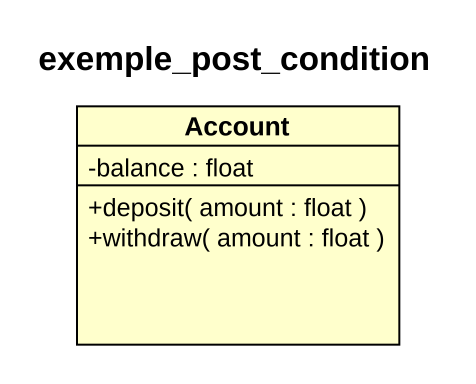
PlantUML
@startuml
title exemple_post_condition
hide circle
hide empty members
skinparam classAttributeIconSize 0
class Account {
  -balance : float
  +deposit( amount : float )
  +withdraw( amount : float )
}
@enduml
